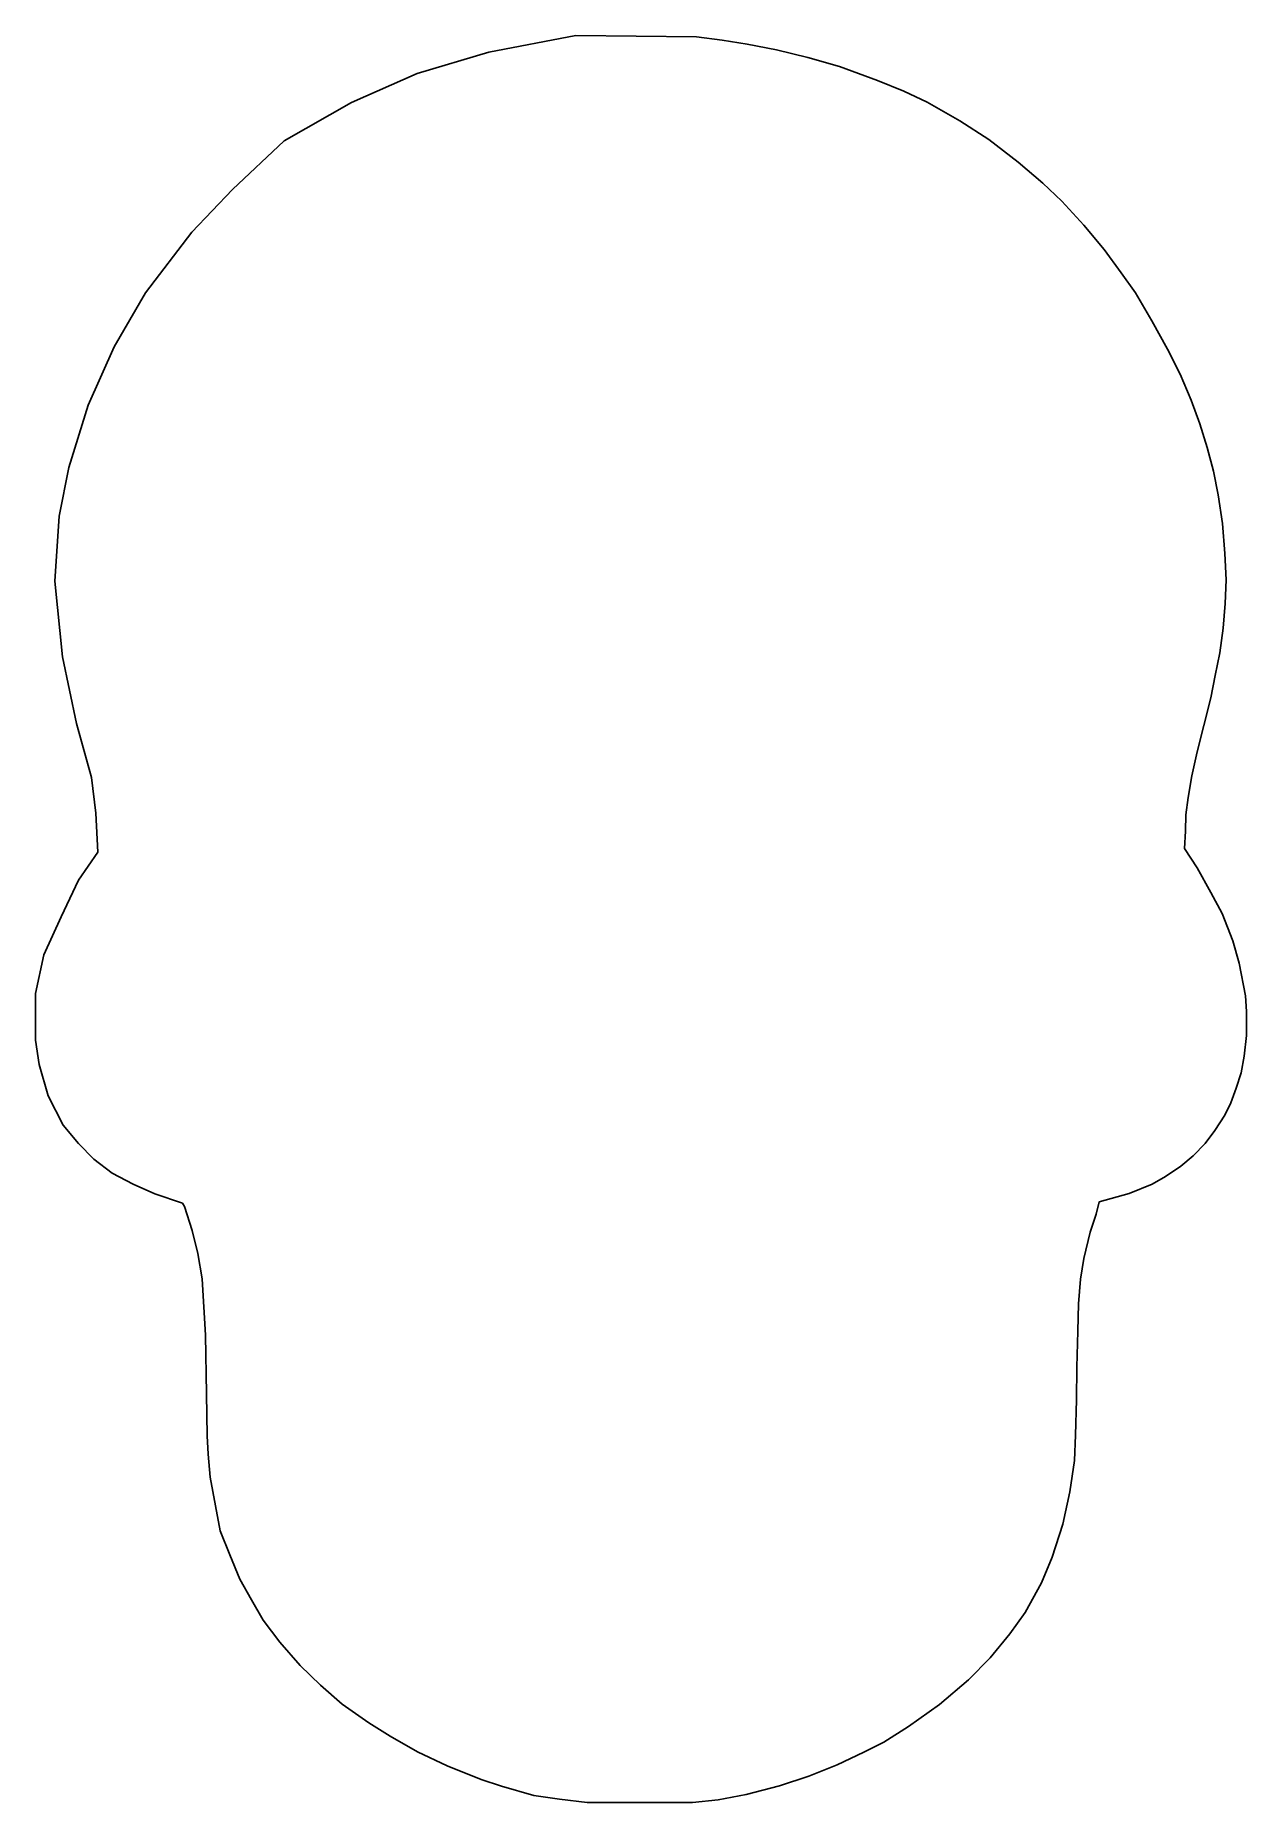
# Model space of a CAD drawing. Extents: x 0.2 to 48, y -0.5 to 69.3.
import ezdxf

# ---------------------------------------------------------------- set-up
doc = ezdxf.new("R2010")
doc.units = 0
doc.layers.get('0').update_dxf_attribs({"linetype": 'CONTINUOUS'})

msp = doc.modelspace()

# ---------------------------------------------------------------- linework, layer by layer
at = {"color": 7}
for p, q in [((21.579306, 69.258722), (18.143493, 68.595671)), ((26.341219, 69.198445), (21.579306, 69.258722)), ((27.350887, 69.062821), (26.341219, 69.198445)), ((28.330395, 68.912127), (27.350887, 69.062821)), ((18.143493, 68.595671), (15.310457, 67.751788)), ((29.490733, 68.686087), (28.330395, 68.912127)), ((30.72642, 68.3847), (29.490733, 68.686087)), ((31.977177, 68.023036), (30.72642, 68.3847)), ((15.310457, 67.751788), (12.71853, 66.606517)), ((33.484111, 67.480539), (31.977177, 68.023036)), ((34.523897, 67.058598), (33.484111, 67.480539)), ((35.443126, 66.621587), (34.523897, 67.058598)), ((12.71853, 66.606517), (10.066325, 65.099582)), ((36.724021, 65.883189), (35.443126, 66.621587)), ((37.869291, 65.144791), (36.724021, 65.883189)), ((10.066325, 65.099582), (8.016892, 63.170706)), ((39.029632, 64.255699), (37.869291, 65.144791)), ((40.009138, 63.426885), (39.029632, 64.255699)), ((8.016892, 63.170706), (6.42138, 61.490971)), ((40.747537, 62.718625), (40.009138, 63.426885)), ((41.621559, 61.769256), (40.747537, 62.718625)), ((6.42138, 61.490971), (4.588609, 59.104109)), ((42.420233, 60.804818), (41.621559, 61.769256)), ((43.098355, 59.885588), (42.420233, 60.804818)), ((43.655922, 59.101982), (43.098355, 59.885588)), ((4.588609, 59.104109), (3.352555, 56.972981)), ((44.303902, 57.98685), (43.655922, 59.101982)), ((44.921747, 56.871719), (44.303902, 57.98685)), ((3.352555, 56.972981), (2.329615, 54.671363)), ((45.419034, 55.892211), (44.921747, 56.871719)), ((45.856046, 54.867495), (45.419034, 55.892211)), ((2.329615, 54.671363), (1.562408, 52.199255)), ((46.20264, 53.933196), (45.856046, 54.867495)), ((46.488959, 52.998896), (46.20264, 53.933196)), ((46.745136, 52.064597), (46.488959, 52.998896)), ((1.562408, 52.199255), (1.178807, 50.28124)), ((46.925968, 51.130297), (46.745136, 52.064597)), ((47.091732, 50.000096), (46.925968, 51.130297)), ((1.178807, 50.28124), (1.008315, 47.723887)), ((47.182148, 48.809618), (47.091732, 50.000096)), ((47.242426, 47.769833), (47.182148, 48.809618)), ((1.008315, 47.723887), (1.306672, 44.740309)), ((47.197216, 46.835533), (47.242426, 47.769833)), ((47.121871, 45.871095), (47.197216, 46.835533)), ((46.986246, 44.891587), (47.121871, 45.871095)), ((1.306672, 44.740309), (1.860765, 42.097711)), ((46.805413, 44.002496), (46.986246, 44.891587)), ((46.639652, 43.113404), (46.805413, 44.002496)), ((46.353333, 42.028412), (46.639652, 43.113404)), ((1.860765, 42.097711), (2.457483, 39.966583)), ((46.097156, 40.988626), (46.353333, 42.028412)), ((45.886185, 40.039258), (46.097156, 40.988626)), ((2.457483, 39.966583), (2.627972, 38.560039)), ((45.735491, 39.180304), (45.886185, 40.039258)), ((45.645075, 38.502185), (45.735491, 39.180304)), ((2.627972, 38.560039), (2.713218, 37.025628)), ((45.629994, 37.854202), (45.645075, 38.502185)), ((45.599855, 37.176083), (45.629994, 37.854202)), ((2.713218, 37.025628), (1.946011, 35.917442)), ((46.097145, 36.407545), (45.599855, 37.176083)), ((46.639641, 35.428036), (46.097145, 36.407545)), ((1.946011, 35.917442), (1.26405, 34.468274)), ((47.076651, 34.599224), (46.639641, 35.428036)), ((1.26405, 34.468274), (0.58209, 32.976484)), ((47.498593, 33.529299), (47.076651, 34.599224)), ((47.754773, 32.640209), (47.498593, 33.529299)), ((0.58209, 32.976484), (0.24111, 31.442073)), ((48.003418, 31.359314), (47.754773, 32.640209)), ((0.24111, 31.442073), (0.24111, 29.61127)), ((48.048624, 30.733937), (48.003418, 31.359314)), ((48.048624, 29.792102), (48.048624, 30.733937)), ((0.24111, 29.61127), (0.391804, 28.646832)), ((47.950676, 28.978357), (48.048624, 29.792102)), ((0.391804, 28.646832), (0.753468, 27.411146)), ((47.830118, 28.315306), (47.950676, 28.978357)), ((47.634218, 27.712532), (47.830118, 28.315306)), ((0.753468, 27.411146), (1.341171, 26.250805)), ((47.423247, 27.139897), (47.634218, 27.712532)), ((46.790335, 26.039834), (47.182138, 26.642608)), ((47.182138, 26.642608), (47.423247, 27.139897)), ((1.341171, 26.250805), (1.943945, 25.527476)), ((46.4136, 25.527476), (46.790335, 26.039834)), ((1.943945, 25.527476), (2.546719, 24.909632)), ((45.931381, 25.045257), (46.4136, 25.527476)), ((2.546719, 24.909632), (3.270047, 24.352067)), ((44.846388, 24.231513), (45.449162, 24.638384)), ((45.449162, 24.638384), (45.931381, 25.045257)), ((3.270047, 24.352067), (4.098862, 23.930126)), ((4.098862, 23.930126), (4.957816, 23.538323)), ((43.414802, 23.553391), (44.318962, 23.930126)), ((44.318962, 23.930126), (44.846388, 24.231513)), ((4.957816, 23.538323), (6.042809, 23.176659)), ((6.042809, 23.176659), (6.133225, 23.041033)), ((6.133225, 23.041033), (6.434612, 22.091666)), ((42.103768, 22.739646), (42.224322, 23.221865)), ((42.224322, 23.221865), (43.414802, 23.553391)), ((41.877726, 22.031389), (42.103768, 22.739646)), ((6.434612, 22.091666), (6.660651, 21.187505)), ((41.621549, 20.991602), (41.877726, 22.031389)), ((6.660651, 21.187505), (6.826415, 20.192926)), ((41.485923, 20.177858), (41.621549, 20.991602)), ((6.826415, 20.192926), (6.962038, 17.962663)), ((41.410578, 19.198349), (41.485923, 20.177858)), ((41.380439, 18.128427), (41.410578, 19.198349)), ((6.962038, 17.962663), (6.992176, 15.657052)), ((41.3503, 16.696838), (41.380439, 18.128427)), ((41.335219, 15.415943), (41.3503, 16.696838)), ((6.992176, 15.657052), (7.022315, 13.999424)), ((41.290012, 14.014495), (41.335219, 15.415943)), ((7.022315, 13.999424), (7.067524, 13.276096)), ((41.259874, 13.019918), (41.290012, 14.014495)), ((7.067524, 13.276096), (7.14287, 12.356867)), ((41.063971, 11.784232), (41.259874, 13.019918)), ((7.14287, 12.356867), (7.353841, 11.226665)), ((7.353841, 11.226665), (7.534673, 10.247156)), ((40.792723, 10.503337), (41.063971, 11.784232)), ((40.370781, 9.207373), (40.792723, 10.503337)), ((7.534673, 10.247156), (7.911408, 9.297789)), ((7.911408, 9.297789), (8.318279, 8.333351)), ((39.94884, 8.197726), (40.370781, 9.207373)), ((8.318279, 8.333351), (8.770359, 7.519607)), ((39.300859, 7.022317), (39.94884, 8.197726)), ((8.770359, 7.519607), (9.23751, 6.72093)), ((38.698085, 6.178434), (39.300859, 7.022317)), ((9.23751, 6.72093), (9.885493, 5.846908)), ((9.885493, 5.846908), (10.699238, 4.927677)), ((37.929547, 5.229066), (38.698085, 6.178434)), ((10.699238, 4.927677), (11.497911, 4.159142)), ((37.070594, 4.370112), (37.929547, 5.229066)), ((35.925323, 3.390604), (37.070594, 4.370112)), ((11.497911, 4.159142), (12.356865, 3.405674)), ((12.356865, 3.405674), (13.396649, 2.667275)), ((34.704708, 2.516582), (35.925323, 3.390604)), ((13.396649, 2.667275), (14.240532, 2.139849)), ((14.240532, 2.139849), (15.325527, 1.522005)), ((33.725199, 1.89874), (34.704708, 2.516582)), ((15.325527, 1.522005), (16.500936, 0.964441)), ((31.886739, 1.009647), (32.941593, 1.506937)), ((32.941593, 1.506937), (33.725199, 1.89874)), ((16.500936, 0.964441), (17.842106, 0.437012)), ((30.771608, 0.557567), (31.886739, 1.009647)), ((17.842106, 0.437012), (18.640783, 0.165764)), ((18.640783, 0.165764), (19.921679, -0.1959)), ((28.300235, -0.165761), (29.611267, 0.180835)), ((29.611267, 0.180835), (30.771608, 0.557567)), ((19.921679, -0.1959), (20.931323, -0.346594)), ((20.931323, -0.346594), (22.016316, -0.482219)), ((22.016316, -0.482219), (26.175458, -0.482219)), ((26.175458, -0.482219), (27.185104, -0.376732)), ((27.185104, -0.376732), (28.300235, -0.165761))]:
    msp.add_line(p, q, dxfattribs=at)

doc.saveas('drawing.dxf')
